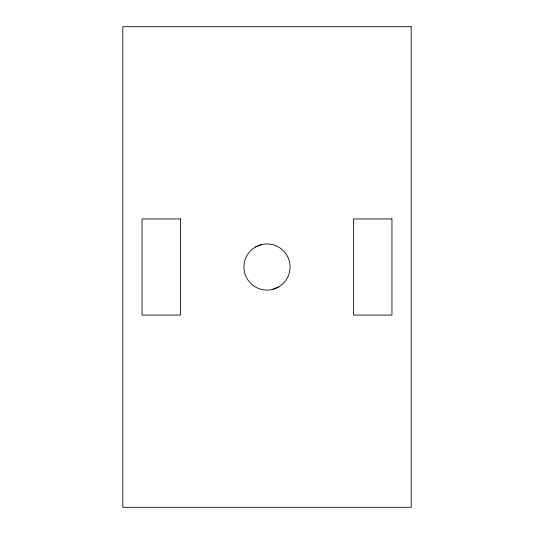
<?xml version="1.0" encoding="UTF-8"?>
<svg xmlns="http://www.w3.org/2000/svg" width="534" height="534" viewBox="0 0 534 534"><rect width="100%" height="100%" fill="white"/><g stroke="black" fill="none" stroke-linecap="round" stroke-linejoin="round"><path stroke-width="0.8" d="M255.466 247.022A23.069 23.069 0 0 1 290.069 267A23.069 23.069 0 0 1 255.466 286.978A23.069 23.069 0 0 1 255.466 247.022L261.033 244.719M272.967 289.281L278.534 286.978M411.18 26.7L122.82 26.7L122.82 507.3L411.18 507.3L411.18 26.7M180.492 218.94L142.044 218.94L142.044 315.06L180.492 315.06L180.492 218.94M391.956 218.94L353.508 218.94L353.508 315.06L391.956 315.06L391.956 218.94"/></g></svg>
